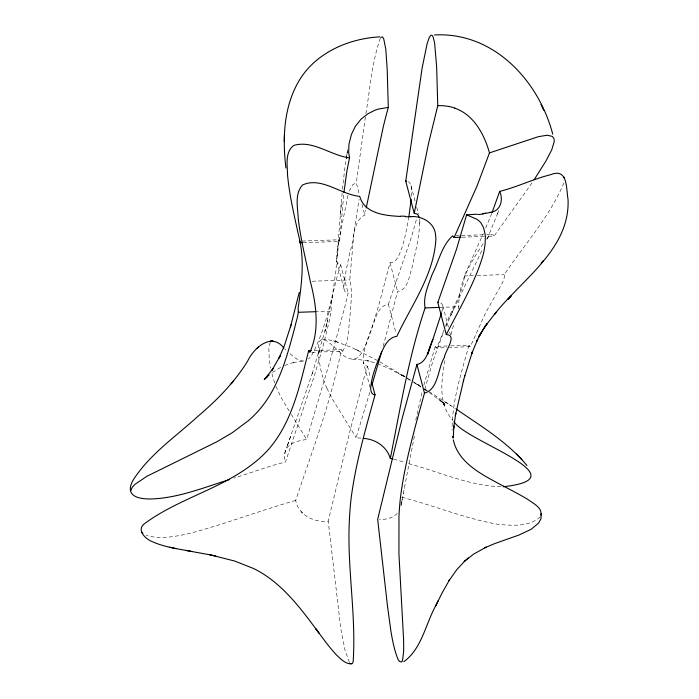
<?xml version="1.0" encoding="UTF-8"?>
<svg xmlns="http://www.w3.org/2000/svg" width="699" height="699" viewBox="0 0 699 699"><rect width="100%" height="100%" fill="white"/><g stroke="black" fill="none" stroke-linecap="round" stroke-linejoin="round"><path stroke-width="0.52" stroke-dasharray="3.5 2.62" d="M401.191 501.69L401.016 505.543M383.201 346.302L397.6 291.396C408.207 290.041 409.107 275.808 411.964 267.848C415.398 251.762 419.881 235.484 419.688 218.944M411.379 196.227C411.379 191.482 412.672 185.008 408.443 181.626M340.422 214.742L342.195 192.295M341.261 203.514L335.939 270.469L331.099 305.681L331.221 311.16L328.941 322.37L322.414 348.574L314.515 375.197L285.515 461.952L273.143 465.307L233.99 478.125M303.121 242.71L339.609 241.443L343.821 193.492M311.824 352.305L342.659 351.23C349.657 340.291 348.32 325.585 350.356 313.038C350.907 302.055 352.541 290.758 349.788 279.941L354.113 230.923L359.111 199.337M337.18 257.442L338.98 239.783L339.609 241.443M287.438 445.35L288.696 442.004C286.398 448.33 282.824 455.084 285.515 461.952M342.493 189.237L344.616 169.525L347.787 149.455M365.402 117.004L356.289 182.885L359.12 193.597M365.883 113.614C370.199 88.406 371.798 62.29 380.378 38.104M346.171 158.935L347.377 151.709M332.208 297.835L332.549 295.799L324.965 331.3L327.595 320.658L327.141 322.51M408.871 216.725C406.294 230.172 404.345 244.126 398.325 256.568C396.648 259.678 393.895 262.911 390.033 262.78L379.033 304.353L370.907 331.23A345.673 91.15 88 0 1 369.413 335.555L365.14 346.451L361.016 353.851A96.479 25.444 88 0 1 355.826 358.543C346.748 361.453 340.23 351.877 333.93 346.949C330.208 343.698 321.549 334.244 318.884 343.174A10.328 2.726 88 0 0 318.316 346.931L318.639 357.102L320.483 368.259A57.842 15.256 88 0 0 321.243 371.527L322.912 377.539M444.957 360.64C441.322 380.247 437.967 404.013 452.716 420.195M404.179 488.933L404.267 488.452M346.809 154.785L347.359 151.814M401.016 505.84L403.393 493.127M403.306 493.616L414.883 433.406M401.584 502.834L402.502 497.924M284.711 453.834C286.005 443.315 297.957 440.632 306.643 439.514L330.706 358.666L344.074 309.692A887.092 233.912 88 0 0 348.146 293.108C343.27 293.187 343.829 286.87 344.083 283.532C345.42 272.767 347.866 262.186 350.068 251.57C354.585 240.037 352.261 221.321 364.791 215.039L365.804 209.98M314.104 350.61L341.4 349.657C331.177 401.296 312.313 450.654 295.694 500.449C298.281 514.98 314.489 523.035 328.215 521.139L349.893 431.274L363.026 381.374A884.794 233.3 88 0 1 367.464 366.189C362.659 365.865 362.895 359.723 363.288 356.202C364.738 347.211 367.761 338.569 370.802 330.015C375.319 321.243 376.744 306.232 388.356 304.17L410.968 238.577A482.266 127.166 88 0 0 413.677 229.377A469.012 123.671 88 0 0 415.424 223.051L416.718 218.175M415.765 420.108L422.353 391.125M441.777 311.833C442.633 308.975 444.066 302.99 439.566 302.484M348.006 195.362L338.797 240.561L336.333 256.795L336.612 260.884L344.205 289.604M424.809 389.343L432.812 361.392L443.856 331.387M423.83 385.263L435.285 346.407L449.745 345.909M336.612 260.884L337.678 263.418L340.579 264.493C331.483 294.864 326.887 327.482 311.562 355.564A96.479 25.444 88 0 1 308.364 359.015M450.986 334.707L454.149 322.877M325.419 329.456L312.296 373.484L312.899 371.632L287.726 444.59M458.238 308.766L458.832 306.739C457.723 283.139 471.467 261.155 484.162 242.169M369.754 392.375L356.097 437.801L361.584 438.107M319.268 351.291L319.557 350.356L318.141 354.996M450.706 345.874L469.012 345.236C461.279 373.048 451.912 401.2 452.113 430.366M435.285 346.407L436.193 347.988L446.801 347.63M497.505 213.894L498.736 210.373M289.412 439.776L291.352 434.289M497.775 213.143L487.212 239.032M563.892 182.937C549.755 216.751 524.468 244.388 504.267 274.593L504.32 277.503L502.695 282.387L485.49 313.065L470.366 346.599L449.71 347.525M349.299 191.045L352.925 184.571L356.289 182.885M443.97 330.146L437.845 345.341L436.193 347.988M491.746 213.475L485.403 228.722M445.761 325.778C450.934 309.019 463.245 293.711 464.285 275.974L483.271 233.676M445.77 326.765L451.239 314.367L449.946 317.224M453.581 309.281L451.073 314.733L482.555 249.194M270.382 342.466L269.43 344.887A10.328 2.726 88 0 0 268.862 348.644L269.185 358.814L270.662 368.224M532.035 182.885L494.088 236.087L485.089 236.402M540.152 516.823C529.493 526.994 512.848 525.517 499.2 524.503C465.761 518.955 434.245 505.569 401.532 497.172M486.425 239.224C487.858 237.555 492.446 231.885 494.088 236.087M397.32 513.424C392.663 518.169 385.839 519.715 379.4 519.383M272.444 372.392L280.946 367.193M284.668 365.455L294.096 362.257L292.497 362.659L305.017 360.754M295.694 500.449C259.871 510.585 225.008 524.145 188.948 533.573C175.073 536.544 160.176 539.602 146.24 535.39M303.654 360.99C298.089 361.173 293.816 356.77 289.797 353.502M352.427 359.303L364.563 360.142L375.59 362.982L374.515 362.589M302.134 241.059L338.98 239.783M456.159 235.72L459.322 235.607M461.427 235.537L485.639 234.698M486.687 234.663L492.419 234.462M462.1 237.197L484.092 236.437M312.235 281.243L349.788 279.941M464.285 275.974L473.275 275.668M477.277 275.528L504.267 274.593M314.847 311.728L331.221 311.16M439.863 307.394L458.832 306.739M500.79 486.757C468.645 485.753 438.85 471.58 408.137 463.542M322.519 339.207L328.32 339.679L337.923 342.178L333.344 340.78M393.694 459.06L405.289 462.537M342.659 351.23L341.4 349.657M335.415 341.418L351.92 347.534L376.813 360.203M470.016 346.818L469.012 345.236M377.443 363.629L389.203 368.653L401.916 375.415L398.5 373.484L399.129 373.86M355.616 349.255L359.452 351.125L357.372 350.103M379.828 361.89L405.595 377.058L402.309 375.066L405.018 376.709M401.427 375.153L404.372 376.857M407.229 378.543L410.077 380.256M405.927 377.259L409.535 379.47M409.361 379.365L410.881 380.3M413.17 381.715L420.815 386.451M413.642 382.44L420.999 387.054M416.892 384.022L420.518 386.302L417.032 384.109M424.878 389.002L427.316 390.531M428.933 391.554L455.32 408.496M445.307 402.004L451.073 405.726M424.817 389.518L427.08 390.994L423.926 388.932L426.731 390.785M429.509 392.646L442.79 402.519L438.771 399.181L444.014 403.734L439.479 399.618L442.31 402.213M284.956 349.107L285.926 349.998M301.016 511.563L302.798 513.311M444.145 404.039L441.646 401.27L444.538 404.59L442.79 402.213L444.782 405.071L443.07 402.441L444.809 405.376L443.236 402.589L444.774 405.691L443.332 402.633L444.302 405.638M291.256 414.315L306.643 439.514M289.124 410.96L281.339 397.993L275.895 386.346M349.448 662.407L345.079 650.498L340.824 628.89L328.215 521.139M326.922 388.443L333.039 400.23L349.675 427.124A184.597 48.677 88 0 0 350.688 428.618L356.097 437.801M274.655 382.938L271.789 373.24M411.038 185.829L415.634 203.226M416.718 207.315L418.491 213.999M448.391 327.123L442.537 304.965M449.719 332.13L450.383 334.646M390.033 262.78L397.6 291.396M361.96 204.318L364.791 215.039M388.356 304.17L396.08 333.397M340.579 264.493L348.146 293.108M367.464 366.189L370.435 377.434M370.147 387.77L363.384 362.126M419.828 220.421L419.846 223.331M326.931 388.417A93.981 24.78 88 0 1 322.894 377.582M369.221 361.103L367.193 360.614L369.264 361.13M443.542 403.384L442.519 402.397L445.473 405.263L443.542 403.384M444.555 405.708L443.332 402.633L444.555 405.708"/><path stroke-width="1.05" d="M229.351 479.636C204.711 487.22 180.228 497.286 154.226 498.824C141.355 499.636 122.849 497.557 133.474 479.54C150.032 454.053 175.711 436.587 197.878 416.368C216.873 400.256 234.584 382.336 247.699 360.999C253.912 347.683 271.885 331.929 283.995 348.224M285.9 168.005C282.51 139.084 283.497 107.926 298.307 82.036C314.533 53.316 347.936 38.567 379.854 36.855M284.248 141.181L284.458 135.239M411.161 199.276L408.871 216.725M343.934 192.417L346.922 170.827L349.544 157.843L348.661 152.399L348.967 144.186L351.405 134.461L355.345 126.327L360.885 119.328L367.622 113.937L374.568 110.39A44.989 43.303 75.5 0 1 378.666 109.009L388.303 107.436L387.176 68.895L385.804 49.279L383.699 38.742L382.405 36.864L380.815 37.475M414.245 213.317L405.743 181.172L422.126 68.013L427.124 43.679L429.396 37.169L431.213 35.064L432.192 35.396L433.153 37.03L434.629 43.058L436.587 66.064A169.866 44.788 88 0 1 436.726 69.673L437.757 105.724L428.566 143.312L414.245 213.317L417.565 214.165L419.426 217.546M540.956 515.198C542.337 507.264 532.69 503.166 527.492 499.235C516.028 492.332 503.935 486.556 492.227 480.073C475.801 471.17 457.443 459.505 453.31 439.837M392.794 458.841L390.33 458.422C400.378 407.936 408.653 356.822 425.106 307.909C422.895 296.35 428.496 285.052 432.174 274.401C438.684 261.784 441.838 245.34 452.655 235.843L454.105 237.477L461.104 237.232M366.206 207.953L383.209 127.096A469.055 123.679 88 0 1 388.303 107.436M299.268 292.462L290.452 327.018M349.544 157.843C330.828 155.615 313.143 139.896 293.964 145.357C284.668 151.91 287.438 165.445 287.56 175.204C289.438 195.475 294.209 215.318 298.517 235.17C304.982 259.207 301.68 284.039 298.132 308.215C299.006 314.463 296.227 320.378 295.039 326.459C291.518 339.836 287.936 353.222 283.296 366.259C277.468 382.117 270.032 397.722 258.744 410.453A111.447 70.25 -14.8 0 1 248.425 420.667L232.059 432.856L216.716 441.855L147.192 476.124L135.082 484.232L132.225 487.369L130.827 490.681M311.378 350.706L308.643 350.793C299.915 384.826 292.505 421.584 268.923 448.959A111.447 70.25 -14.8 0 1 258.595 459.164C224.895 488.487 178.9 497.74 143.636 524.337C136.689 530.838 146.047 539.296 152.277 541.673C164.807 547.238 178.56 548.995 191.928 551.485M477.085 214.209L466.6 214.82L456.534 249.124L437.81 302.457L446.312 334.603C458.116 334.76 444.477 351.938 444.363 357.591C437.862 367.761 438.544 389.5 424.485 393.1L416.919 364.476C427.788 362.248 428.653 347.508 432.987 339.268L427.674 354.14L430.322 346.451M463.638 380.125L455.346 415.512L455.792 413.24L453.616 428.321L453.887 425.988L453.284 437.565M463.341 381.243L464.826 375.73M464.529 376.857L472.367 351.824L471.554 354.052L477.688 339.268L476.587 341.453L480.825 333.274L478.666 336.874L487.229 323.445L485.639 325.629L496.089 312.348L494.254 314.594C521.611 279.565 570.209 249.15 568.042 199.46C566.146 188.992 568.051 167.585 550.838 174.628C533.389 178.961 517.12 187.061 499.654 191.386L492.105 212.522M371.781 382.545L375.031 394.813C365.647 429.055 355.564 463.341 351.09 498.658A100.464 26.492 88 0 0 350.592 503.228A95.99 25.313 88 0 0 349.517 517.679C346.582 565.701 356.376 613.713 353.152 661.586A10.328 2.726 88 0 1 352.147 663.683C345.9 664.732 340.518 658.755 336.35 654.841C327.516 645.282 320.177 634.474 312.331 624.12C296.114 602.407 278.167 580.423 253.265 568.383L234.523 561L209.796 554.761L215.904 556.054M381.68 351.623L371.894 385.166M424.485 393.1C415.066 427.334 405.036 461.637 400.544 496.945A100.464 26.492 88 0 0 399.828 503.848A95.99 25.313 88 0 0 398.972 515.967L398.937 553.931L403.559 638.886A83.67 22.062 88 0 1 403.664 643.246A64.046 16.89 88 0 1 403.681 645.492A53.045 13.989 88 0 1 403.681 646.994L403.646 649.939A28.886 7.619 88 0 1 403.576 652.045L402.607 659.873A10.328 2.726 88 0 1 401.602 661.97C397.705 662.39 397.111 655.819 395.721 652.971A58.821 15.509 88 0 1 395.075 650.795L393.485 644.513A81.206 21.416 88 0 1 392.751 641.14A91.386 24.098 88 0 1 390.959 631.494L387.517 606.304L377.67 519.418L402.205 418.212L416.919 364.476M441.55 312.82L433.1 338.753M291.064 324.808L284.449 345.437L279.084 358.08L280.081 355.966L271.946 370.295L273.169 368.495L264.248 379.601L267.446 376.211L266.616 377.093M454.831 108.153C473.966 114.872 484.311 134.488 489.483 152.88L476.936 186.257L454.105 237.477M541.236 513.555L540.974 518.78L538.588 523.079L531.257 529.239L518.859 535.076L494.778 543.569L484.765 547.798L486.128 547.177L473.861 553.975L465.045 560.799L456.788 569.668L448.907 580.869L449.518 579.908L442.318 592.516L435.634 606.05L436.106 605.046C425.595 623.726 421.943 648.672 403.777 661.752M435.634 606.05L438.264 600.476M446.312 334.603C459.392 308.565 474.822 283.366 483.044 255.205A65.208 17.195 88 0 0 483.359 253.964A57.056 15.046 88 0 0 483.83 251.955L485.089 244.266L485.342 237.459A10.45 2.752 88 0 0 485.036 233.781L483.559 227.752L481.122 223.199A56.339 14.854 88 0 0 480.65 222.588A68.581 18.087 88 0 0 479.234 221.094L478.937 220.832A99.555 26.247 88 0 0 478.046 220.124L477.443 219.704A155.466 40.996 88 0 0 476.526 219.128L466.6 214.82M478.666 336.874L485.228 325.9M534.167 179.713L546.068 160.814L551.773 149.761L554.255 141.443L554.001 138.673L552.376 136.41L547.238 135.23L538.483 136.646L489.483 152.88M232.566 382.047L231.151 383.777L233.641 380.719M541.148 263.208L543.516 260.404M510.96 296.158L508.077 299.216L511.109 295.992M267.446 376.211L265.34 378.386L269.124 374.909M258.543 346.861L256.804 348.6M468.251 558.02L464.171 561.55L465.045 560.799M271.518 341.287L273.064 340.92L269.866 341.374L272.269 340.981M489.615 212.382C500.458 211.867 503.717 199.975 499.654 191.386M485.718 213.16L482.712 213.606M405.743 181.172L406.617 181.137M437.81 302.457L438.605 302.431M437.757 105.724L440.195 105.654A47.934 46.125 72.6 0 1 445.132 105.933L448.601 106.449M503.193 486.731C583.717 477.941 464.608 440.999 453.913 421.497M300.072 242.815L299.653 241.138L299.985 242.763L302.108 242.745M298.464 312.296L314.847 311.728M425.106 307.909L438.815 307.429M410.732 216.638C421.908 215.607 435.162 223.033 435.582 235.493A10.45 2.752 88 0 1 435.888 239.172C433.974 274.803 411.528 304.939 396.857 336.324C385.708 337.792 382.606 351.169 378.29 359.714C374.97 368.513 371.711 377.521 370.732 386.923C370.531 389.981 371.029 394.769 375.031 394.813M434.49 34.959C493.599 31.761 538.658 80.499 552.734 134.147M400.597 216.437C385.49 215.711 364.502 213.833 359.714 196.34C340.911 194.724 321.322 176.305 302.527 184.99C294.253 194.042 297.87 208.057 298.298 219.119C300.753 240.08 306.066 260.535 310.234 281.19C316.28 304.03 319.915 330.478 309.806 352.375L308.643 350.793M185.55 550.375L210.941 555.006M363.463 438.387C375.468 439.129 386.827 446.591 390.33 458.422M169.56 547.221L176.069 548.601M350.994 663.971L350.208 663.403M456.159 409.055C480.929 426.18 507.623 442.004 526.959 465.534M521.935 459.584L516.578 453.983M141.705 532.192L142.841 533.459M319.181 633.338L315.931 628.908L318.665 632.63M543.743 110.267L540.965 104.422M564.172 177.17L564.434 178.533M452.672 436.412L452.952 438.124M448.609 106.414A44.194 42.587 75.3 0 1 454.848 108.109M489.885 212.47A43.05 12.093 5.2 0 1 485.98 213.265M483.743 213.911A44.159 9.323 1.6 0 1 477.985 214.576M410.829 216.795A46.186 9.192 1.3 0 1 405.298 216.742M405.306 216.236A44.823 8.834 1.3 0 1 400.78 216.096"/></g></svg>
